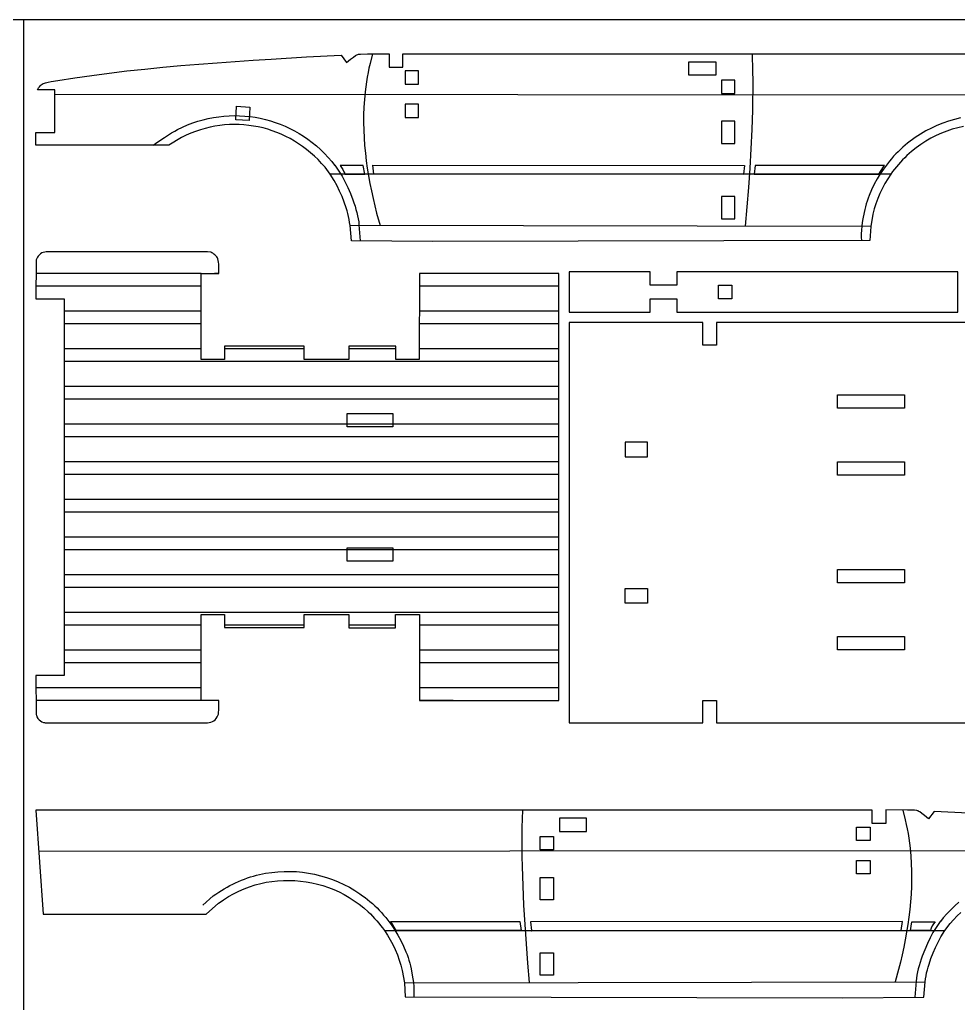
# Model space of a CAD drawing. Extents: x 279 to 859, y 491 to 871.
# Drawn here: x 567.8 to 748, y 682.1 to 871 of the extents above; entities that cross this region are included whole.
import ezdxf

# ---------------------------------------------------------------- set-up
doc = ezdxf.new("R2010")
doc.units = 0
doc.layers.get('0').update_dxf_attribs({"linetype": 'CONTINUOUS'})

msp = doc.modelspace()

# ---------------------------------------------------------------- linework, layer by layer
at = {"color": 7}
for p, q in [((858.559376, 871.005032), (278.559376, 871.005032)), ((568.559376, 871.005032), (568.559376, 491.005032))]:
    msp.add_line(p, q, dxfattribs=at)
at = {"color": 3}
for p, q in [((612.652545, 863.229457), (616.099291, 863.445808)), ((616.099291, 863.445808), (622.895899, 863.839735)), ((622.895899, 863.839735), (629.508169, 864.196374)), ((629.508169, 864.196374), (630.574969, 862.796874)), ((630.574969, 862.796874), (631.348965, 863.400726)), ((631.348965, 863.400726), (631.882954, 863.828769)), ((631.882954, 863.828769), (632.258388, 864.112412)), ((632.258388, 864.112412), (632.4121, 864.209898)), ((632.4121, 864.209898), (632.556719, 864.283061)), ((632.556719, 864.283061), (632.702426, 864.335829)), ((632.702426, 864.335829), (632.859401, 864.372125)), ((632.859401, 864.372125), (633.247885, 864.41101)), ((633.247885, 864.41101), (634.608069, 864.463874)), ((634.608069, 864.463874), (638.780569, 864.473774)), ((638.780569, 864.473774), (638.779069, 861.889174)), ((641.383669, 861.887874), (641.385169, 864.472274)), ((641.385169, 864.472274), (708.505869, 864.472274)), ((708.505869, 864.472274), (801.966669, 864.447574)), ((588.393272, 861.151252), (591.815114, 861.523676)), ((591.815114, 861.523676), (595.265335, 861.867317)), ((595.265335, 861.867317), (598.735662, 862.184337)), ((598.735662, 862.184337), (602.217819, 862.476899)), ((602.217819, 862.476899), (605.703535, 862.747164)), ((605.703535, 862.747164), (609.184535, 862.997296)), ((609.184535, 862.997296), (612.652545, 863.229457)), ((638.779069, 861.889174), (641.383669, 861.887874)), ((575.155169, 859.330474), (578.380758, 859.839655)), ((578.380758, 859.839655), (581.66782, 860.311404)), ((581.66782, 860.311404), (585.008083, 860.747882)), ((585.008083, 860.747882), (588.393272, 861.151252)), ((571.271769, 857.669874), (571.426036, 857.914582)), ((571.426036, 857.914582), (571.588554, 858.127972)), ((571.588554, 858.127972), (571.760083, 858.312729)), ((571.760083, 858.312729), (571.941382, 858.471536)), ((571.941382, 858.471536), (572.133208, 858.60708)), ((572.133208, 858.60708), (572.336322, 858.722044)), ((572.336322, 858.722044), (572.551481, 858.819114)), ((572.551481, 858.819114), (572.779444, 858.900974)), ((572.779444, 858.900974), (573.27682, 859.029804)), ((573.27682, 859.029804), (573.834519, 859.130011)), ((573.834519, 859.130011), (575.155169, 859.330474)), ((571.221169, 857.504174), (571.271769, 857.669874)), ((574.535869, 857.504174), (571.221169, 857.504174)), ((574.535869, 849.341774), (574.535869, 857.504174)), ((574.535869, 856.683274), (801.415769, 856.499274)), ((604.358054, 850.345864), (603.432017, 850.120061)), ((605.28749, 850.531009), (604.358054, 850.345864)), ((606.21923, 850.675736), (605.28749, 850.531009)), ((607.152182, 850.780286), (606.21923, 850.675736)), ((608.085252, 850.844898), (607.152182, 850.780286)), ((609.017347, 850.869812), (608.085252, 850.844898)), ((609.947374, 850.855269), (609.017347, 850.869812)), ((610.874239, 850.801509), (609.947374, 850.855269)), ((611.796849, 850.708771), (610.874239, 850.801509)), ((612.714111, 850.577296), (611.796849, 850.708771)), ((613.624932, 850.407324), (612.714111, 850.577296)), ((614.528217, 850.199095), (613.624932, 850.407324)), ((615.422875, 849.952849), (614.528217, 850.199095)), ((747.921044, 850.245558), (746.858621, 849.944861)), ((748.994758, 850.493879), (747.921044, 850.245558)), ((570.923869, 846.922474), (570.934469, 849.336074)), ((570.934469, 849.336074), (574.535869, 849.341774)), ((598.891069, 848.372774), (596.413069, 846.906674)), ((599.783716, 848.805468), (598.891069, 848.372774)), ((600.685228, 849.196303), (599.783716, 848.805468)), ((601.59451, 849.545521), (600.685228, 849.196303)), ((602.510471, 849.85336), (601.59451, 849.545521)), ((603.432017, 850.120061), (602.510471, 849.85336)), ((616.307811, 849.668826), (615.422875, 849.952849)), ((617.181932, 849.347266), (616.307811, 849.668826)), ((618.044145, 848.98841), (617.181932, 849.347266)), ((618.893356, 848.592497), (618.044145, 848.98841)), ((619.728473, 848.159767), (618.893356, 848.592497)), ((743.760684, 848.729745), (742.765008, 848.220779)), ((744.776283, 849.18683), (743.760684, 848.729745)), ((745.809648, 849.59191), (744.776283, 849.18683)), ((746.858621, 849.944861), (745.809648, 849.59191)), ((596.413069, 846.906674), (570.923869, 846.922474)), ((620.548402, 847.690461), (619.728473, 848.159767)), ((621.35205, 847.184819), (620.548402, 847.690461)), ((622.138323, 846.643081), (621.35205, 847.184819)), ((622.906128, 846.065486), (622.138323, 846.643081)), ((740.842061, 847.047698), (739.919105, 846.383832)), ((741.791415, 847.660055), (740.842061, 847.047698)), ((742.765008, 848.220779), (741.791415, 847.660055)), ((623.654372, 845.452276), (622.906128, 846.065486)), ((624.381961, 844.803689), (623.654372, 845.452276)), ((625.087803, 844.119966), (624.381961, 844.803689)), ((738.161018, 844.902066), (737.741367, 844.499625)), ((739.024704, 845.66858), (738.161018, 844.902066)), ((739.919105, 846.383832), (739.024704, 845.66858)), ((625.770803, 843.401348), (625.087803, 844.119966)), ((626.429869, 842.648074), (625.770803, 843.401348)), ((627.429069, 841.325874), (626.429869, 842.648074)), ((736.150336, 842.762326), (735.775821, 842.296195)), ((736.534418, 843.21575), (736.150336, 842.762326)), ((736.927797, 843.656451), (736.534418, 843.21575)), ((737.330203, 844.084415), (736.927797, 843.656451)), ((737.741367, 844.499625), (737.330203, 844.084415)), ((628.214269, 840.143174), (627.429069, 841.325874)), ((735.056569, 841.325874), (627.429269, 841.325874)), ((735.056569, 841.325874), (734.482277, 840.461909)), ((735.411142, 841.817372), (735.056569, 841.325874)), ((735.775821, 842.296195), (735.411142, 841.817372)), ((628.737735, 839.119737), (628.214269, 840.143174)), ((629.234029, 838.079183), (628.737735, 839.119737)), ((733.942097, 839.556005), (733.439667, 838.615573)), ((734.482277, 840.461909), (733.942097, 839.556005)), ((629.696024, 837.021675), (629.234029, 838.079183)), ((630.116594, 835.947374), (629.696024, 837.021675)), ((732.978619, 837.648024), (732.562591, 836.660769)), ((733.439667, 838.615573), (732.978619, 837.648024)), ((630.488611, 834.856442), (630.116594, 835.947374)), ((732.195216, 835.661218), (731.880131, 834.656783)), ((732.562591, 836.660769), (732.195216, 835.661218)), ((630.654185, 834.304789), (630.488611, 834.856442)), ((630.804947, 833.74904), (630.654185, 834.304789)), ((630.940008, 833.189213), (630.804947, 833.74904)), ((631.058476, 832.62533), (630.940008, 833.189213)), ((731.620969, 833.654874), (731.211869, 831.276274)), ((731.880131, 834.656783), (731.620969, 833.654874)), ((631.15946, 832.05741), (631.058476, 832.62533)), ((631.242069, 831.485474), (631.15946, 832.05741)), ((631.488269, 828.532574), (631.242069, 831.485474)), ((731.211869, 831.276274), (731.048469, 828.605174)), ((647.031969, 828.414274), (631.488269, 828.532574)), ((731.048469, 828.605174), (647.031969, 828.414274)), ((571.581334, 825.863333), (571.350369, 825.603476)), ((571.822397, 826.059723), (571.581334, 825.863333)), ((572.073966, 826.201678), (571.822397, 826.059723)), ((572.336444, 826.298226), (572.073966, 826.201678)), ((572.610238, 826.3584), (572.336444, 826.298226)), ((572.895754, 826.391229), (572.610238, 826.3584)), ((573.503569, 826.410976), (572.895754, 826.391229)), ((603.841769, 826.410976), (573.503569, 826.410976)), ((604.477469, 826.321376), (603.841769, 826.410976)), ((604.693531, 826.239936), (604.477469, 826.321376)), ((604.906474, 826.128087), (604.693531, 826.239936)), ((605.111774, 825.989911), (604.906474, 826.128087)), ((605.304907, 825.829489), (605.111774, 825.989911)), ((605.481347, 825.650903), (605.304907, 825.829489)), ((605.636571, 825.458234), (605.481347, 825.650903)), ((570.941569, 824.616476), (570.923869, 817.375076)), ((570.990271, 824.879004), (570.941569, 824.616476)), ((571.079482, 825.137201), (570.990271, 824.879004)), ((571.201936, 825.381786), (571.079482, 825.137201)), ((571.350369, 825.603476), (571.201936, 825.381786)), ((605.766053, 825.255565), (605.636571, 825.458234)), ((605.865269, 825.046976), (605.766053, 825.255565)), ((605.942962, 824.770092), (605.865269, 825.046976)), ((605.993369, 824.427904), (605.942962, 824.770092)), ((606.021708, 824.042221), (605.993369, 824.427904)), ((606.033194, 823.634851), (606.021708, 824.042221)), ((602.677069, 805.718476), (602.677069, 822.224876)), ((602.677069, 822.224876), (606.014969, 822.224676)), ((606.014969, 822.224676), (606.026482, 822.842286)), ((606.026482, 822.842286), (606.033194, 823.634851)), ((644.545369, 822.233576), (644.533969, 805.722876)), ((671.309369, 822.224676), (644.545369, 822.233576)), ((671.309369, 740.268076), (671.309369, 822.224676)), ((688.84952, 822.579077), (673.31442, 822.579077)), ((673.31442, 822.579077), (673.31442, 814.839077)), ((688.84952, 819.999077), (688.84952, 822.579077)), ((747.94252, 822.579077), (694.00952, 822.579077)), ((694.00952, 822.579077), (694.00952, 819.999077)), ((747.94252, 814.839077), (747.94252, 822.579077)), ((694.00952, 819.999077), (688.84952, 819.999077)), ((570.923869, 817.375076), (576.323669, 817.364876)), ((576.323669, 817.364876), (576.328569, 745.043876)), ((688.84952, 814.839077), (688.84952, 817.419077)), ((688.84952, 817.419077), (694.00952, 817.419077)), ((694.00952, 817.419077), (694.00952, 814.839077)), ((673.31442, 814.839077), (688.84952, 814.839077)), ((694.00952, 814.839077), (747.94252, 814.839077)), ((673.318849, 812.831776), (673.314449, 735.945376)), ((698.994549, 812.831776), (673.318849, 812.831776)), ((698.994549, 808.519176), (698.994549, 812.831776)), ((772.971449, 812.831776), (701.574549, 812.831776)), ((701.574549, 812.831776), (701.574549, 808.519176)), ((622.430469, 808.302376), (607.164569, 808.302376)), ((607.164569, 808.302376), (607.164569, 805.722876)), ((622.430669, 805.722876), (622.430469, 808.302376)), ((640.039969, 808.302376), (631.029969, 808.302376)), ((631.029969, 808.302376), (631.029969, 805.722876)), ((640.039969, 805.722876), (640.039969, 808.302376)), ((701.574549, 808.519176), (698.994549, 808.519176)), ((607.164569, 805.722876), (602.677069, 805.718476)), ((631.029969, 805.722876), (622.430669, 805.722876)), ((644.533969, 805.722876), (640.039969, 805.722876)), ((602.635969, 740.268076), (602.635969, 756.769976)), ((602.635969, 756.769976), (607.164569, 756.769976)), ((607.164569, 756.769976), (607.164569, 754.276276)), ((622.430669, 754.276276), (622.430669, 756.769976)), ((622.430669, 756.769976), (631.029969, 756.769976)), ((631.029969, 756.769976), (631.029969, 754.190476)), ((639.971369, 754.190476), (639.971369, 756.770176)), ((639.971369, 756.770176), (644.545169, 756.770176)), ((644.545169, 756.770176), (644.545369, 740.259376)), ((607.164569, 754.276276), (622.430669, 754.276276)), ((631.029969, 754.190476), (639.971369, 754.190476)), ((576.328569, 745.043876), (570.923869, 745.041176)), ((570.923869, 745.041176), (570.941569, 737.739676)), ((606.014969, 740.268076), (602.635969, 740.268076)), ((606.026016, 739.648834), (606.014969, 740.268076)), ((606.023924, 738.392183), (606.033519, 738.820539)), ((606.033519, 738.820539), (606.026016, 739.648834)), ((644.545369, 740.259376), (671.309369, 740.268076)), ((698.994249, 735.945376), (698.994249, 740.257976)), ((698.994249, 740.257976), (701.574249, 740.257976)), ((701.574249, 740.257976), (701.574249, 735.945376)), ((570.941569, 737.739676), (570.966314, 737.574382)), ((570.966314, 737.574382), (571.006825, 737.412035)), ((571.006825, 737.412035), (571.131499, 737.099858)), ((571.131499, 737.099858), (571.308286, 736.81049)), ((605.563419, 736.799376), (605.751307, 737.079551)), ((605.751307, 737.079551), (605.884069, 737.358376)), ((605.884069, 737.358376), (605.954006, 737.635427)), ((605.954006, 737.635427), (605.999022, 737.988587)), ((605.999022, 737.988587), (606.023924, 738.392183)), ((571.308286, 736.81049), (571.529882, 736.551276)), ((571.529882, 736.551276), (571.788982, 736.329563)), ((571.788982, 736.329563), (572.078283, 736.152695)), ((572.078283, 736.152695), (572.39048, 736.028018)), ((572.39048, 736.028018), (572.552882, 735.987546)), ((572.552882, 735.987546), (572.718269, 735.962876)), ((572.718269, 735.962876), (603.865169, 735.945376)), ((603.865169, 735.945376), (604.19013, 735.986206)), ((604.19013, 735.986206), (604.513582, 736.062164)), ((604.513582, 736.062164), (604.823402, 736.179278)), ((604.823402, 736.179278), (604.969412, 736.255152)), ((604.969412, 736.255152), (605.107469, 736.343576)), ((605.107469, 736.343576), (605.341707, 736.545001)), ((605.341707, 736.545001), (605.563419, 736.799376)), ((673.314449, 735.945376), (698.994249, 735.945376)), ((701.574249, 735.945376), (772.930749, 735.945376)), ((664.384669, 719.209676), (570.923869, 719.184976)), ((570.923869, 719.184976), (572.309269, 699.196976)), ((731.505369, 719.209676), (664.384669, 719.209676)), ((731.506869, 716.625276), (731.505369, 719.209676)), ((738.282569, 719.201276), (734.109969, 719.211176)), ((734.109969, 719.211176), (734.111469, 716.626576)), ((739.642696, 719.148411), (738.282569, 719.201276)), ((740.031162, 719.109527), (739.642696, 719.148411)), ((740.188131, 719.07323), (740.031162, 719.109527)), ((740.333832, 719.020463), (740.188131, 719.07323)), ((740.478446, 718.9473), (740.333832, 719.020463)), ((740.632156, 718.849814), (740.478446, 718.9473)), ((741.007586, 718.566171), (740.632156, 718.849814)), ((741.541574, 718.138127), (741.007586, 718.566171)), ((742.315569, 717.534276), (741.541574, 718.138127)), ((743.382369, 718.933776), (742.315569, 717.534276)), ((749.994639, 718.577165), (743.382369, 718.933776)), ((734.111469, 716.626576), (731.506869, 716.625276)), ((798.354669, 711.420676), (571.474769, 711.236676)), ((611.956842, 704.470487), (613.01234, 704.806492)), ((613.01234, 704.806492), (614.080283, 705.088757)), ((614.080283, 705.088757), (615.158515, 705.317405)), ((615.158515, 705.317405), (616.244877, 705.492561)), ((616.244877, 705.492561), (617.337211, 705.614349)), ((617.337211, 705.614349), (618.433359, 705.682893)), ((618.433359, 705.682893), (619.531163, 705.698316)), ((619.531163, 705.698316), (620.628465, 705.660742)), ((620.628465, 705.660742), (621.723107, 705.570296)), ((621.723107, 705.570296), (622.812932, 705.427101)), ((622.812932, 705.427101), (623.89578, 705.231281)), ((623.89578, 705.231281), (624.969495, 704.98296)), ((624.969495, 704.98296), (626.031918, 704.682262)), ((607.902471, 702.586588), (608.886605, 703.138793)), ((608.886605, 703.138793), (609.891816, 703.636761)), ((609.891816, 703.636761), (610.915948, 704.080618)), ((610.915948, 704.080618), (611.956842, 704.470487)), ((626.031918, 704.682262), (627.080891, 704.329311)), ((627.080891, 704.329311), (628.114256, 703.924232)), ((628.114256, 703.924232), (629.129855, 703.467147)), ((629.129855, 703.467147), (630.12553, 702.95818)), ((630.12553, 702.95818), (631.099124, 702.397457)), ((603.593869, 699.224076), (606.006069, 701.318976)), ((606.006069, 701.318976), (606.470512, 701.656318)), ((606.470512, 701.656318), (606.941573, 701.980024)), ((606.941573, 701.980024), (607.902471, 702.586588)), ((631.099124, 702.397457), (632.048478, 701.7851)), ((632.048478, 701.7851), (632.971434, 701.121233)), ((632.971434, 701.121233), (633.865834, 700.405981)), ((572.309269, 699.196976), (603.593869, 699.224076)), ((633.865834, 700.405981), (634.729521, 699.639468)), ((634.729521, 699.639468), (635.149172, 699.237027)), ((635.149172, 699.237027), (635.560335, 698.821816)), ((747.802737, 698.857368), (748.50858, 699.541091)), ((635.560335, 698.821816), (635.962742, 698.393853)), ((635.962742, 698.393853), (636.35612, 697.953151)), ((636.35612, 697.953151), (636.740202, 697.499727)), ((636.740202, 697.499727), (637.114718, 697.033596)), ((738.822569, 696.056076), (739.105369, 697.745776)), ((739.105369, 697.745776), (743.575869, 697.753776)), ((743.285597, 697.368661), (743.035019, 696.965913)), ((743.575869, 697.753776), (743.285597, 697.368661)), ((745.461469, 696.063276), (746.460669, 697.385476)), ((746.460669, 697.385476), (747.119736, 698.13875)), ((747.119736, 698.13875), (747.802737, 698.857368)), ((637.114718, 697.033596), (637.479397, 696.554774)), ((637.479397, 696.554774), (637.833969, 696.063276)), ((637.833969, 696.063276), (745.461269, 696.063276)), ((637.833969, 696.063276), (638.408291, 695.199311)), ((742.671669, 696.060576), (738.822569, 696.056076)), ((742.677169, 696.081676), (742.671669, 696.060576)), ((742.746826, 696.314596), (742.677169, 696.081676)), ((742.830191, 696.539071), (742.746826, 696.314596)), ((743.035019, 696.965913), (742.830191, 696.539071)), ((744.676269, 694.880576), (745.461469, 696.063276)), ((638.408291, 695.199311), (638.948483, 694.293407)), ((638.948483, 694.293407), (639.450916, 693.352975)), ((743.65651, 692.816586), (744.152804, 693.857139)), ((744.152804, 693.857139), (744.676269, 694.880576)), ((639.450916, 693.352975), (639.911957, 692.385426)), ((639.911957, 692.385426), (640.327974, 691.39817)), ((742.773944, 690.684788), (743.194514, 691.759082)), ((743.194514, 691.759082), (743.65651, 692.816586)), ((640.327974, 691.39817), (640.695336, 690.398619)), ((640.695336, 690.398619), (641.010412, 689.394184)), ((742.236354, 689.042223), (742.401928, 689.593868)), ((742.401928, 689.593868), (742.773944, 690.684788)), ((641.010412, 689.394184), (641.269569, 688.392276)), ((641.269569, 688.392276), (641.678669, 686.013676)), ((741.832063, 687.362798), (741.95053, 687.926668)), ((741.95053, 687.926668), (742.085591, 688.486483)), ((742.085591, 688.486483), (742.236354, 689.042223)), ((641.678669, 686.013676), (641.842169, 683.342576)), ((741.402269, 683.269976), (741.648469, 686.222976)), ((741.648469, 686.222976), (741.731079, 686.794894)), ((741.731079, 686.794894), (741.832063, 687.362798)), ((641.842169, 683.342576), (725.858669, 683.151676)), ((725.858669, 683.151676), (741.402269, 683.269976))]:
    msp.add_line(p, q, dxfattribs=at)
at = {"color": 1}
for p, q in [((635.547469, 864.472274), (635.073485, 862.588494)), ((708.589569, 861.102574), (708.494669, 864.472274)), ((634.869695, 861.70582), (634.685994, 860.837361)), ((635.073485, 862.588494), (634.869695, 861.70582)), ((634.520846, 859.964173), (634.372716, 859.06731)), ((634.685994, 860.837361), (634.520846, 859.964173)), ((708.610867, 859.23819), (708.589569, 861.102574)), ((634.240069, 858.127825), (634.121369, 857.126774)), ((634.372716, 859.06731), (634.240069, 858.127825)), ((708.612185, 857.374029), (708.610867, 859.23819)), ((634.121369, 857.126774), (633.985581, 855.661782)), ((708.594667, 855.510134), (708.612185, 857.374029)), ((633.893679, 854.194407), (633.84411, 852.725405)), ((633.985581, 855.661782), (633.893679, 854.194407)), ((708.55946, 853.646547), (708.594667, 855.510134)), ((604.012469, 852.022218), (605.015399, 852.219894)), ((605.015399, 852.219894), (606.02058, 852.373974)), ((606.02058, 852.373974), (607.026832, 852.484751)), ((607.026832, 852.484751), (608.032971, 852.552517)), ((608.032971, 852.552517), (609.037816, 852.577565)), ((609.037816, 852.577565), (610.040184, 852.560188)), ((610.040184, 852.560188), (611.038895, 852.500678)), ((611.038895, 852.500678), (612.032765, 852.399327)), ((612.032765, 852.399327), (613.020613, 852.256428)), ((613.020613, 852.256428), (614.001257, 852.072274)), ((614.001257, 852.072274), (614.973514, 851.847157)), ((633.84411, 852.725405), (633.835321, 851.255529)), ((708.507707, 851.783312), (708.55946, 853.646547)), ((748.445657, 852.131703), (747.29439, 851.852098)), ((598.108369, 849.904274), (599.072966, 850.369667)), ((599.072966, 850.369667), (600.046907, 850.789709)), ((600.046907, 850.789709), (601.02901, 851.164692)), ((601.02901, 851.164692), (602.018093, 851.49491)), ((602.018093, 851.49491), (603.012973, 851.780654)), ((603.012973, 851.780654), (604.012469, 852.022218)), ((614.973514, 851.847157), (615.936204, 851.581369)), ((615.936204, 851.581369), (616.888143, 851.275204)), ((616.888143, 851.275204), (617.82815, 850.928954)), ((617.82815, 850.928954), (618.755042, 850.54291)), ((618.755042, 850.54291), (619.667639, 850.117367)), ((633.835321, 851.255529), (633.865757, 849.785532)), ((708.440553, 849.920469), (708.507707, 851.783312)), ((742.849064, 850.18318), (741.789023, 849.630564)), ((743.931893, 850.682089), (742.849064, 850.18318)), ((745.035237, 851.126844), (743.931893, 850.682089)), ((746.156827, 851.516996), (745.035237, 851.126844)), ((747.29439, 851.852098), (746.156827, 851.516996)), ((594.348802, 847.552363), (595.601307, 848.395736)), ((595.601307, 848.395736), (596.944468, 849.244454)), ((596.944468, 849.244454), (597.565696, 849.610116)), ((597.565696, 849.610116), (598.108369, 849.904274)), ((619.667639, 850.117367), (620.564757, 849.652615)), ((620.564757, 849.652615), (621.445215, 849.148949)), ((621.445215, 849.148949), (622.30783, 848.60666)), ((622.30783, 848.60666), (623.151422, 848.026041)), ((633.865757, 849.785532), (633.933865, 848.316169)), ((633.933865, 848.316169), (634.038091, 846.848195)), ((708.264619, 846.196136), (708.440553, 849.920469)), ((739.746385, 848.366001), (739.253516, 848.016993)), ((740.75404, 849.024688), (739.746385, 848.366001)), ((741.789023, 849.630564), (740.75404, 849.024688)), ((593.456869, 846.908574), (594.348802, 847.552363)), ((623.151422, 848.026041), (623.974807, 847.407384)), ((623.974807, 847.407384), (624.776804, 846.750982)), ((624.776804, 846.750982), (625.556231, 846.057127)), ((634.038091, 846.848195), (634.176882, 845.382361)), ((737.361715, 846.49117), (736.910104, 846.077547)), ((737.822146, 846.891983), (737.361715, 846.49117)), ((738.291113, 847.279928), (737.822146, 846.891983)), ((738.76833, 847.65495), (738.291113, 847.279928)), ((739.253516, 848.016993), (738.76833, 847.65495)), ((625.556231, 846.057127), (626.311905, 845.326113)), ((626.311905, 845.326113), (627.042645, 844.558231)), ((627.042645, 844.558231), (627.747269, 843.753774)), ((634.176882, 845.382361), (634.348683, 843.919424)), ((708.040817, 842.473889), (708.264619, 846.196136)), ((735.611024, 844.760369), (735.197528, 844.296061)), ((736.034474, 845.21209), (735.611024, 844.760369)), ((736.467595, 845.651168), (736.034474, 845.21209)), ((736.910104, 846.077547), (736.467595, 845.651168)), ((627.747269, 843.753774), (628.278769, 843.045874)), ((628.278769, 843.045874), (628.345269, 843.045874)), ((628.345269, 843.045874), (629.735869, 840.944874)), ((633.785169, 843.008374), (629.314769, 843.016374)), ((629.314769, 843.016374), (629.604983, 842.63126)), ((629.604983, 842.63126), (629.855532, 842.228511)), ((634.067969, 841.318674), (633.785169, 843.008374)), ((634.348683, 843.919424), (634.551941, 842.460136)), ((635.830769, 841.330574), (635.607969, 843.050574)), ((635.607969, 843.050574), (706.993669, 843.004974)), ((706.993669, 843.004974), (706.804869, 841.358874)), ((709.021469, 843.027874), (708.806469, 841.320774)), ((733.853869, 843.027874), (709.021469, 843.027874)), ((732.780969, 841.307674), (733.638569, 842.762274)), ((733.638569, 842.762274), (733.853869, 843.027874)), ((734.019607, 842.828172), (733.648769, 842.314074)), ((734.401536, 843.329906), (734.019607, 842.828172)), ((734.794271, 843.819221), (734.401536, 843.329906)), ((735.197528, 844.296061), (734.794271, 843.819221)), ((629.735869, 840.944874), (630.260896, 839.914035)), ((629.855532, 842.228511), (630.060349, 841.801669)), ((630.060349, 841.801669), (630.143713, 841.577194)), ((630.143713, 841.577194), (630.213369, 841.344274)), ((630.213369, 841.344274), (630.218969, 841.323174)), ((630.218969, 841.323174), (634.067969, 841.318674)), ((634.551941, 842.460136), (634.785101, 841.005252)), ((634.785101, 841.005252), (635.046611, 839.555526)), ((706.766969, 841.284774), (635.830769, 841.330574)), ((706.795969, 841.285174), (706.766969, 841.284774)), ((706.804869, 841.358874), (706.795969, 841.285174)), ((707.778304, 838.754069), (708.040817, 842.473889)), ((708.806469, 841.320774), (732.780969, 841.307674)), ((733.036566, 841.394708), (732.449469, 840.416579)), ((733.648769, 842.314074), (733.036566, 841.394708)), ((630.260896, 839.914035), (630.787508, 838.800163)), ((635.046611, 839.555526), (635.334917, 838.11171)), ((731.896047, 839.391825), (731.384869, 838.332586)), ((732.449469, 840.416579), (731.896047, 839.391825)), ((630.787508, 838.800163), (631.297417, 837.625637)), ((631.297417, 837.625637), (631.772332, 836.412836)), ((635.334917, 838.11171), (635.648464, 836.674561)), ((707.486235, 835.037017), (707.778304, 838.754069)), ((730.924504, 837.251003), (730.716053, 836.705625)), ((731.384869, 838.332586), (730.924504, 837.251003)), ((631.772332, 836.412836), (631.990951, 835.799077)), ((631.990951, 835.799077), (632.193964, 835.184141)), ((632.193964, 835.184141), (632.379084, 834.570825)), ((635.648464, 836.674561), (635.9857, 835.244831)), ((635.9857, 835.244831), (636.345069, 833.823274)), ((730.190485, 835.069357), (730.052127, 834.528948)), ((730.347973, 835.613285), (730.190485, 835.069357)), ((730.523519, 836.159213), (730.347973, 835.613285)), ((730.716053, 836.705625), (730.523519, 836.159213)), ((632.379084, 834.570825), (632.544024, 833.961929)), ((632.544024, 833.961929), (632.686499, 833.360248)), ((632.686499, 833.360248), (632.804222, 832.76858)), ((636.345069, 833.823274), (636.991869, 831.469874)), ((707.173769, 831.323074), (707.486235, 835.037017)), ((729.933969, 833.993574), (729.698093, 832.72613)), ((730.052127, 834.528948), (729.933969, 833.993574)), ((731.203769, 831.272274), (631.222069, 831.481674)), ((632.804222, 832.76858), (632.894908, 832.189723)), ((632.894908, 832.189723), (632.956269, 831.626474)), ((632.956269, 831.626474), (633.200469, 828.519474)), ((729.495732, 831.313899), (729.425996, 830.596168)), ((729.588948, 832.029577), (729.495732, 831.313899)), ((729.698093, 832.72613), (729.588948, 832.029577)), ((729.38729, 829.893455), (729.387164, 829.222833)), ((729.425996, 830.596168), (729.38729, 829.893455)), ((729.387164, 829.222833), (729.433169, 828.601374)), ((602.677069, 822.224676), (570.936369, 822.224676)), ((602.677069, 819.793976), (570.936369, 819.793976)), ((671.309369, 819.793976), (644.543669, 819.793976)), ((602.677069, 814.993976), (576.323869, 814.993976)), ((671.309369, 814.993976), (644.540369, 814.993976)), ((602.677069, 812.563376), (576.323969, 812.563376)), ((671.309369, 812.563376), (644.538669, 812.563376)), ((602.677069, 807.763476), (576.324369, 807.763476)), ((622.430469, 807.763476), (607.164569, 807.763476)), ((640.039969, 807.763476), (631.029969, 807.763476)), ((671.309369, 807.763476), (644.535369, 807.763476)), ((671.309369, 805.332676), (576.324569, 805.332676)), ((671.309369, 800.532776), (576.324769, 800.532776)), ((671.309369, 798.102076), (576.324969, 798.102076)), ((671.309369, 793.302076), (576.325369, 793.302076)), ((671.309369, 790.871476), (576.325469, 790.871476)), ((671.309369, 786.071576), (576.325769, 786.071576)), ((671.309369, 783.640776), (576.325969, 783.640776)), ((671.309369, 778.840876), (576.326269, 778.840876)), ((671.309369, 776.410176), (576.326469, 776.410176)), ((671.309369, 771.610176), (576.326769, 771.610176)), ((671.309369, 769.179576), (576.326869, 769.179576)), ((671.309369, 764.379676), (576.327269, 764.379676)), ((671.309369, 761.948876), (576.327469, 761.948876)), ((671.309369, 757.148976), (576.327669, 757.148976)), ((602.635969, 754.718276), (576.327869, 754.718276)), ((622.430669, 754.718276), (607.164569, 754.718276)), ((639.971369, 754.718276), (631.029969, 754.718276)), ((671.309369, 754.718276), (644.545169, 754.718276)), ((602.635969, 749.918276), (576.328269, 749.918276)), ((671.309369, 749.918276), (644.545269, 749.918276)), ((602.635969, 747.487676), (576.328369, 747.487676)), ((671.309369, 747.487676), (644.545269, 747.487676)), ((602.635969, 742.687776), (570.936369, 742.687776)), ((671.309369, 742.687776), (644.545369, 742.687776)), ((606.014969, 740.261476), (570.936369, 740.261476)), ((664.301069, 715.839976), (664.395869, 719.209676)), ((737.343069, 719.209676), (737.817068, 717.325896)), ((737.817068, 717.325896), (738.020869, 716.443221)), ((738.020869, 716.443221), (738.204582, 715.574763)), ((664.279771, 713.975592), (664.301069, 715.839976)), ((738.204582, 715.574763), (738.369736, 714.701575)), ((738.369736, 714.701575), (738.517865, 713.804711)), ((664.27845, 712.111431), (664.279771, 713.975592)), ((738.517865, 713.804711), (738.650498, 712.865227)), ((738.650498, 712.865227), (738.769169, 711.864176)), ((664.295962, 710.247536), (664.27845, 712.111431)), ((738.769169, 711.864176), (738.904958, 710.399183)), ((738.904958, 710.399183), (738.99686, 708.931809)), ((664.331163, 708.383949), (664.295962, 710.247536)), ((738.99686, 708.931809), (739.046428, 707.462807)), ((612.678186, 706.514317), (613.25862, 706.671838)), ((613.25862, 706.671838), (613.84159, 706.81431)), ((613.84159, 706.81431), (614.42681, 706.941788)), ((614.42681, 706.941788), (615.013999, 707.054328)), ((615.013999, 707.054328), (616.193142, 707.23482)), ((616.193142, 707.23482), (617.37675, 707.356232)), ((617.37675, 707.356232), (618.56255, 707.419013)), ((618.56255, 707.419013), (619.748271, 707.42361)), ((619.748271, 707.42361), (620.931643, 707.370471)), ((620.931643, 707.370471), (622.110396, 707.260044)), ((622.110396, 707.260044), (623.282257, 707.092776)), ((623.282257, 707.092776), (624.444956, 706.869115)), ((624.444956, 706.869115), (625.596222, 706.589508)), ((625.596222, 706.589508), (626.733784, 706.254405)), ((664.382909, 706.520713), (664.331163, 708.383949)), ((739.046428, 707.462807), (739.055218, 705.99293)), ((607.6152, 704.410162), (608.160044, 704.705647)), ((608.160044, 704.705647), (608.709977, 704.98558)), ((608.709977, 704.98558), (609.264716, 705.250015)), ((609.264716, 705.250015), (609.823978, 705.499009)), ((609.823978, 705.499009), (610.387478, 705.732617)), ((610.387478, 705.732617), (610.954933, 705.950897)), ((610.954933, 705.950897), (611.526058, 706.153902)), ((611.526058, 706.153902), (612.100571, 706.34169)), ((612.100571, 706.34169), (612.678186, 706.514317)), ((626.733784, 706.254405), (627.855372, 705.864251)), ((627.855372, 705.864251), (628.958714, 705.419495)), ((628.958714, 705.419495), (630.041539, 704.920585)), ((630.041539, 704.920585), (631.101576, 704.367967)), ((664.450054, 704.657871), (664.382909, 706.520713)), ((739.055218, 705.99293), (739.024781, 704.522934)), ((604.977269, 702.697476), (605.492405, 703.071567)), ((605.492405, 703.071567), (606.014049, 703.429825)), ((606.014049, 703.429825), (606.541919, 703.772307)), ((606.541919, 703.772307), (607.075731, 704.099067)), ((607.075731, 704.099067), (607.6152, 704.410162)), ((631.101576, 704.367967), (632.136555, 703.762091)), ((632.136555, 703.762091), (633.144205, 703.103403)), ((633.144205, 703.103403), (633.637071, 702.754395)), ((664.625969, 700.933538), (664.450054, 704.657871)), ((738.956673, 703.053571), (738.852447, 701.585596)), ((739.024781, 704.522934), (738.956673, 703.053571)), ((602.950669, 700.943676), (604.977269, 702.697476)), ((633.637071, 702.754395), (634.122254, 702.392352)), ((634.122254, 702.392352), (634.599469, 702.01733)), ((634.599469, 702.01733), (635.068432, 701.629384)), ((635.068432, 701.629384), (635.528859, 701.228572)), ((635.528859, 701.228572), (635.980468, 700.814949)), ((664.849753, 697.211291), (664.625969, 700.933538)), ((738.852447, 701.585596), (738.713657, 700.119763)), ((748.113735, 701.488383), (747.334308, 700.794529)), ((635.980468, 700.814949), (636.422972, 700.38857)), ((636.422972, 700.38857), (636.85609, 699.949492)), ((636.85609, 699.949492), (637.279537, 699.497771)), ((637.279537, 699.497771), (637.693028, 699.033463)), ((637.693028, 699.033463), (638.096281, 698.556623)), ((738.713657, 700.119763), (738.541856, 698.656826)), ((745.847893, 699.295632), (745.143269, 698.491176)), ((746.578634, 700.063514), (745.847893, 699.295632)), ((747.334308, 700.794529), (746.578634, 700.063514)), ((638.096281, 698.556623), (638.489012, 698.067308)), ((638.489012, 698.067308), (638.870936, 697.565573)), ((638.870936, 697.565573), (639.241769, 697.051476)), ((639.251969, 697.499676), (639.036769, 697.765276)), ((639.036769, 697.765276), (663.869069, 697.765276)), ((640.109569, 696.045076), (639.251969, 697.499676)), ((663.869069, 697.765276), (664.084069, 696.058176)), ((665.112251, 693.491471), (664.849753, 697.211291)), ((737.282569, 697.788076), (665.896969, 697.742376)), ((665.896969, 697.742376), (666.085669, 696.096276)), ((737.059769, 696.067976), (737.282569, 697.788076)), ((738.338598, 697.197538), (738.105437, 695.742654)), ((738.541856, 698.656826), (738.338598, 697.197538)), ((744.545269, 697.783276), (743.154669, 695.682276)), ((744.611769, 697.783276), (744.545269, 697.783276)), ((745.143269, 698.491176), (744.611769, 697.783276)), ((639.241769, 697.051476), (639.853972, 696.13211)), ((639.853972, 696.13211), (640.441069, 695.15398)), ((664.084069, 696.058176), (640.109569, 696.045076)), ((666.085669, 696.096276), (666.094569, 696.022676)), ((666.094569, 696.022676), (666.123569, 696.022176)), ((666.123569, 696.022176), (737.059769, 696.067976)), ((738.105437, 695.742654), (737.843927, 694.292927)), ((743.154669, 695.682276), (742.629643, 694.651437)), ((640.441069, 695.15398), (640.994491, 694.129227)), ((640.994491, 694.129227), (641.505669, 693.069988)), ((665.404308, 689.774419), (665.112251, 693.491471)), ((737.843927, 694.292927), (737.555622, 692.849112)), ((742.10303, 693.537565), (741.593122, 692.363039)), ((742.629643, 694.651437), (742.10303, 693.537565)), ((641.505669, 693.069988), (641.966035, 691.988404)), ((641.966035, 691.988404), (642.174485, 691.443026)), ((737.555622, 692.849112), (737.242074, 691.411962)), ((741.593122, 692.363039), (741.118207, 691.150238)), ((642.174485, 691.443026), (642.367019, 690.896615)), ((642.367019, 690.896615), (642.542566, 690.350686)), ((642.542566, 690.350686), (642.700054, 689.806759)), ((642.700054, 689.806759), (642.838412, 689.266349)), ((665.716769, 686.060476), (665.404308, 689.774419)), ((736.904839, 689.982232), (736.545469, 688.560676)), ((737.242074, 691.411962), (736.904839, 689.982232)), ((740.696575, 689.921542), (740.511455, 689.308227)), ((740.899587, 690.536478), (740.696575, 689.921542)), ((741.118207, 691.150238), (740.899587, 690.536478)), ((642.838412, 689.266349), (642.956569, 688.730976)), ((642.956569, 688.730976), (643.192446, 687.463533)), ((736.545469, 688.560676), (735.898669, 686.207276)), ((740.20404, 688.097649), (740.086316, 687.505982)), ((740.346515, 688.69933), (740.20404, 688.097649)), ((740.511455, 689.308227), (740.346515, 688.69933)), ((641.686769, 686.009676), (741.668569, 686.219076)), ((643.192446, 687.463533), (643.301591, 686.766984)), ((643.301591, 686.766984), (643.394807, 686.051313)), ((643.394807, 686.051313), (643.464543, 685.333594)), ((739.934269, 686.363876), (739.690069, 683.256876)), ((739.995631, 686.927125), (739.934269, 686.363876)), ((740.086316, 687.505982), (739.995631, 686.927125)), ((643.503375, 683.960302), (643.457369, 683.338876)), ((643.464543, 685.333594), (643.503249, 684.630899)), ((643.503249, 684.630899), (643.503375, 683.960302))]:
    msp.add_line(p, q, dxfattribs=at)
at = {"color": 5}
for p, q in [((696.281169, 860.319374), (696.281169, 862.899174)), ((696.281169, 862.899174), (701.440869, 862.899174)), ((701.440869, 862.899174), (701.441069, 860.319974)), ((644.393669, 861.179374), (641.813769, 861.179374)), ((641.813769, 861.179374), (641.813769, 858.599374)), ((644.393669, 858.599374), (644.393669, 861.179374)), ((701.441069, 860.319974), (696.281169, 860.319374)), ((641.813769, 858.599374), (644.393669, 858.599374)), ((705.146669, 859.390174), (702.566669, 859.390174)), ((702.566669, 859.390174), (702.566669, 856.810274)), ((705.146669, 856.810274), (705.146669, 859.390174)), ((702.566669, 856.810274), (705.146669, 856.810274)), ((609.279269, 851.786574), (609.450069, 854.360974)), ((609.450069, 854.360974), (612.024669, 854.189874)), ((612.024669, 854.189874), (611.853569, 851.615674)), ((644.393669, 854.765674), (641.813669, 854.765674)), ((641.813669, 854.765674), (641.813669, 852.185674)), ((644.393669, 852.185674), (644.393669, 854.765674)), ((641.813669, 852.185674), (644.393669, 852.185674)), ((611.853569, 851.615674), (609.279269, 851.786574)), ((705.146669, 851.490274), (702.566369, 851.490274)), ((702.566369, 851.490274), (702.566369, 847.190274)), ((705.146669, 847.190274), (705.146669, 851.490274)), ((702.566369, 847.190274), (705.146669, 847.190274)), ((705.146669, 837.025074), (702.566669, 837.025074)), ((702.566669, 837.025074), (702.566669, 832.724874)), ((705.146669, 832.724874), (705.146669, 837.025074)), ((702.566669, 832.724874), (705.146669, 832.724874)), ((606.014969, 822.224676), (605.240769, 822.224676)), ((671.232569, 822.224676), (644.545369, 822.224676)), ((671.309369, 822.224676), (671.232569, 822.224676)), ((701.95102, 817.419077), (701.95102, 819.999077)), ((701.95102, 819.999077), (704.53102, 819.999077)), ((704.53102, 819.999077), (704.53102, 817.419077)), ((704.53102, 817.419077), (701.95102, 817.419077)), ((724.798449, 798.972676), (737.693249, 798.973176)), ((724.798949, 796.393176), (724.798449, 798.972676)), ((737.693249, 798.973176), (737.698449, 796.393176)), ((630.678069, 792.811376), (630.678069, 795.391376)), ((630.678069, 795.391376), (639.471469, 795.391376)), ((639.471469, 795.391376), (639.471469, 792.811376)), ((737.698449, 796.393176), (724.798949, 796.393176)), ((639.471469, 792.811376), (630.678069, 792.811376)), ((688.359049, 789.867676), (684.058949, 789.867676)), ((684.058949, 789.867676), (684.058949, 787.031076)), ((688.359049, 787.031076), (688.359049, 789.867676)), ((684.058949, 787.031076), (688.359049, 787.031076)), ((724.798449, 786.072476), (737.693249, 786.072976)), ((724.798449, 783.556776), (724.798449, 786.072476)), ((737.693249, 786.072976), (737.698449, 783.492976)), ((724.798949, 783.492976), (724.798449, 783.556776)), ((737.698449, 783.492976), (724.798949, 783.492976)), ((630.677969, 767.009976), (630.677969, 769.592676)), ((630.677969, 769.592676), (639.471469, 769.592676)), ((639.471469, 769.592676), (639.471469, 767.009976)), ((639.471469, 767.009976), (630.677969, 767.009976)), ((724.798449, 765.432276), (737.693249, 765.432676)), ((724.798449, 762.916576), (724.798449, 765.432276)), ((737.693249, 765.432676), (737.698449, 762.852676)), ((684.058949, 758.906476), (684.058949, 761.760676)), ((684.058949, 761.760676), (688.359049, 761.760676)), ((688.359049, 761.760676), (688.359049, 758.906476)), ((724.798949, 762.852676), (724.798449, 762.916576)), ((737.698449, 762.852676), (724.798949, 762.852676)), ((688.359049, 758.906476), (684.058949, 758.906476)), ((724.798449, 752.531976), (737.693249, 752.532676)), ((724.798449, 750.016176), (724.798449, 752.531976)), ((737.693249, 752.532676), (737.698449, 749.952376)), ((724.798949, 749.952376), (724.798449, 750.016176)), ((737.698449, 749.952376), (724.798949, 749.952376)), ((651.025969, 740.261476), (644.545369, 740.261476)), ((671.449669, 717.636576), (671.449569, 715.057376)), ((676.609469, 717.636576), (671.449669, 717.636576)), ((676.609469, 715.056876), (676.609469, 717.636576)), ((671.449569, 715.057376), (676.609469, 715.056876)), ((728.496869, 715.916776), (731.076769, 715.916776)), ((728.496869, 713.336776), (728.496869, 715.916776)), ((731.076769, 715.916776), (731.076769, 713.336776)), ((667.743869, 714.127576), (670.323869, 714.127576)), ((667.743869, 711.547676), (667.743869, 714.127576)), ((670.323869, 714.127576), (670.323869, 711.547676)), ((731.076769, 713.336776), (728.496869, 713.336776)), ((670.323869, 711.547676), (667.743869, 711.547676)), ((728.496869, 706.923176), (728.496869, 709.503076)), ((728.496869, 709.503076), (731.076969, 709.503076)), ((731.076969, 709.503076), (731.076969, 706.923176)), ((731.076969, 706.923176), (728.496869, 706.923176)), ((667.743869, 701.927676), (667.743869, 706.227676)), ((667.743869, 706.227676), (670.324169, 706.227676)), ((670.324169, 706.227676), (670.324169, 701.927676)), ((670.324169, 701.927676), (667.743869, 701.927676)), ((667.743869, 691.762476), (670.323869, 691.762476)), ((667.743869, 687.462276), (667.743869, 691.762476)), ((670.323869, 691.762476), (670.323869, 687.462276)), ((670.323869, 687.462276), (667.743869, 687.462276))]:
    msp.add_line(p, q, dxfattribs=at)

doc.saveas('drawing.dxf')
